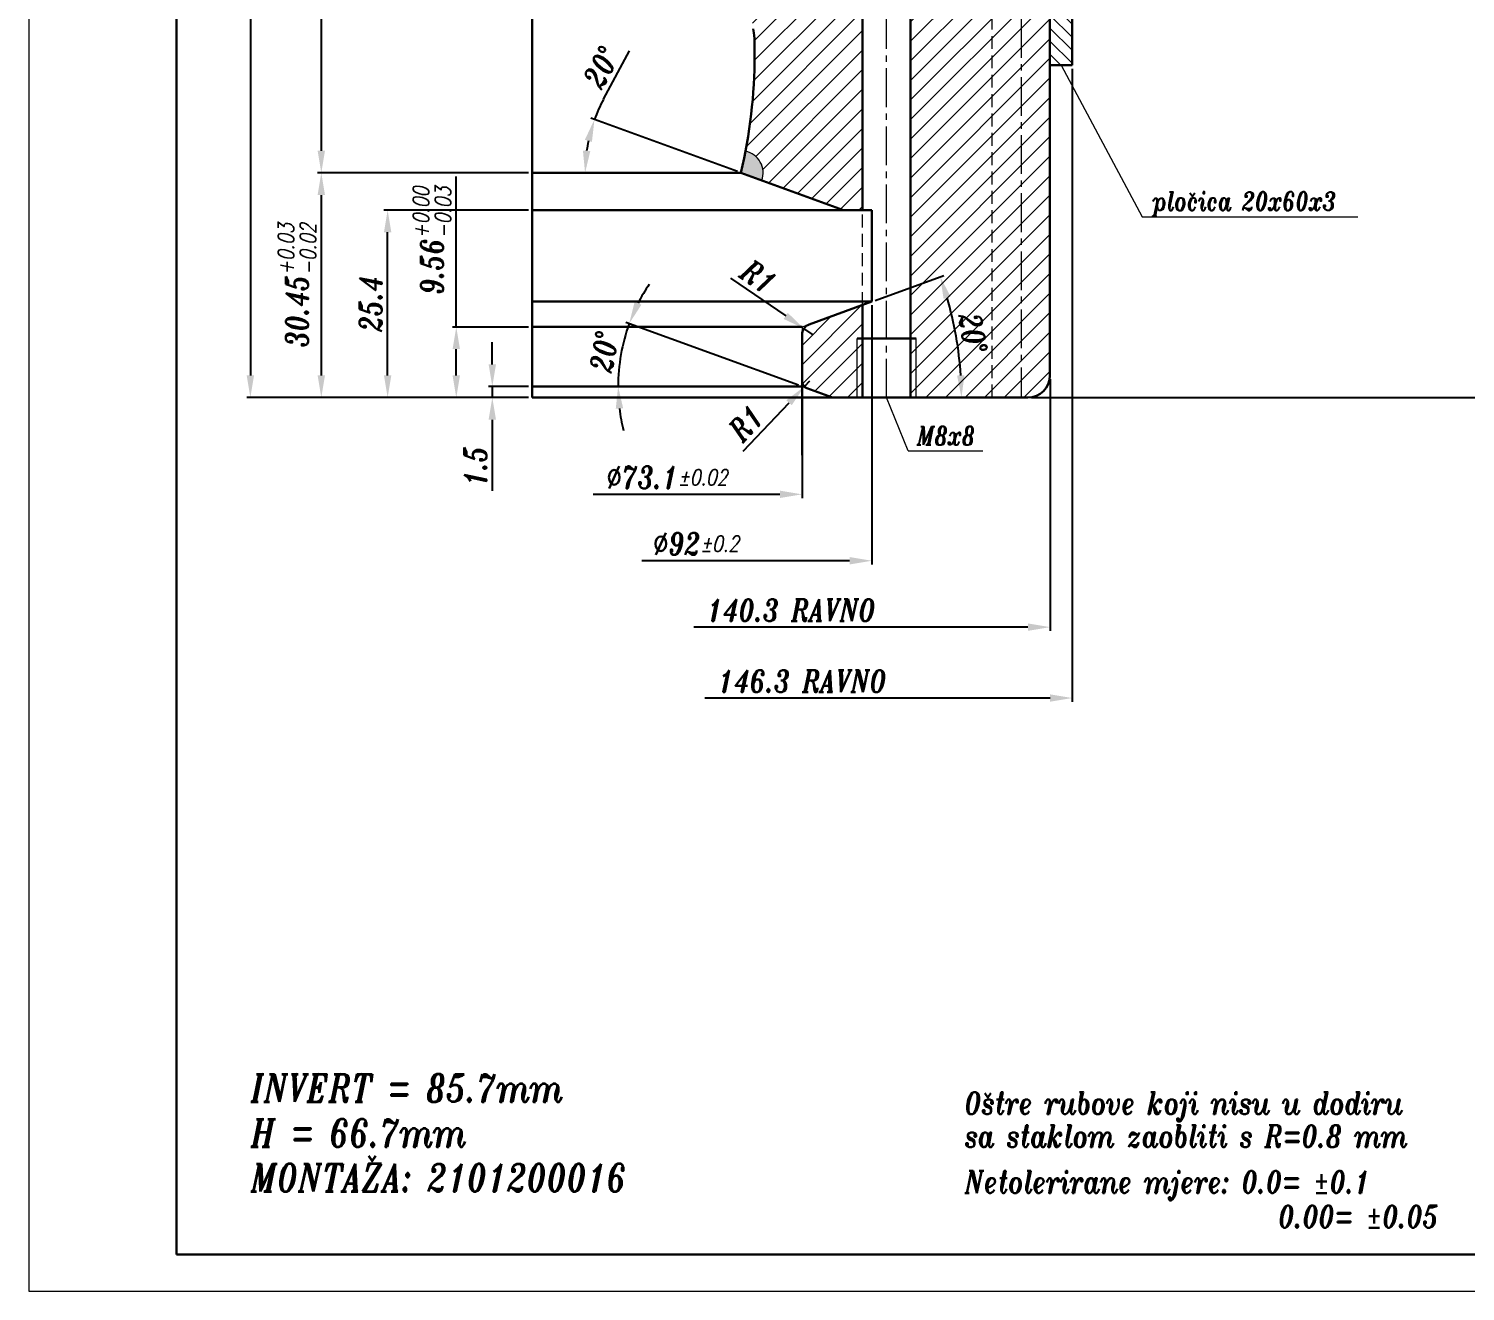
# Model space of a CAD drawing. Extents: x 11 to 588, y -94 to 506.
# Drawn here: x 11.5 to 206.1, y -94.1 to 77 of the extents above; entities that cross this region are included whole.
import ezdxf

# ---------------------------------------------------------------- set-up
doc = ezdxf.new("R2010")
doc.units = 0
doc.header["$LTSCALE"] = 7
doc.header["$MEASUREMENT"] = 0
doc.linetypes.add('CENTER2', pattern=[1.125, 0.75, -0.125, 0.125, -0.125])
doc.linetypes.add('HIDDEN', pattern=[0.375, 0.25, -0.125])
doc.layers.get('0').update_dxf_attribs({"linetype": 'CONTINUOUS', "lineweight": 15})
for name, color, linetype, lineweight in [('1', 1, 'CENTER2', 15), ('2', 2, 'HIDDEN', 15), ('3', 3, 'CONTINUOUS', 30), ('8', 252, 'CONTINUOUS', 15)]:
    doc.layers.add(name, color=color, linetype=linetype, lineweight=lineweight)
doc.styles.add('ITALICT', font='ITALICT.shx', dxfattribs={"width": 0.8, "height": 3})
doc.dimstyles.get("Standard").update_dxf_attribs({"dimtxt": 3, "dimasz": 3, "dimexe": 0.5, "dimexo": 0.5, "dimgap": 0.8, "dimtad": 1, "dimdsep": 46, "dimtxsty": 'ITALICT', "dimcen": 0.09, "dimazin": 2, "dimtfac": 1, "dimtmove": 0, "dimatfit": 3, "dimfxl": 1, "dimtolj": 1, "dimtzin": 0, "dimarcsym": 0})

# ---------------------------------------------------------------- blocks, each defined once
blk = doc.blocks.new('*D28')
at = {"color": 0, "lineweight": -2, "transparency": 16777216}
for p, q in [((74.19, 277.25), (50.64, 277.25)), ((51.14, 274.25), (51.14, 60.45)), ((79.23, 57.45), (50.64, 57.45))]:
    blk.add_line(p, q, dxfattribs=at)
at = {"color": 0, "transparency": 16777216}
for points in [[(50.64, 274.25), (51.64, 274.25), (51.14, 277.25)], [(50.64, 60.45), (51.64, 60.45), (51.14, 57.45)]]:
    blk.add_solid(points, dxfattribs=at)
at = {"color": 0, "transparency": 16777216, "insert": (48.84, 200.85), "char_height": 3, "attachment_point": 5, "rotation": 90, "style": 'ITALICT'}
blk.add_mtext('\\A1;219.8{}{\\H0.71x;\\C3;%%p0.05}', dxfattribs=at)
blk = doc.blocks.new('*D29')
at = {"color": 0, "lineweight": -2, "transparency": 16777216}
for p, q in [((79.23, 57.45), (50.64, 57.45)), ((51.14, 54.45), (51.14, 30)), ((79.23, 27), (50.64, 27))]:
    blk.add_line(p, q, dxfattribs=at)
at = {"color": 0, "transparency": 16777216}
for points in [[(50.64, 54.45), (51.64, 54.45), (51.14, 57.45)], [(50.64, 30), (51.64, 30), (51.14, 27)]]:
    blk.add_solid(points, dxfattribs=at)
at = {"color": 0, "transparency": 16777216, "insert": (47.85, 42.23), "char_height": 3, "attachment_point": 5, "rotation": 90, "style": 'ITALICT'}
blk.add_mtext('\\A1;30.45{}{\\H0.71x;\\C3;\\S+0.03^ -0.02;}', dxfattribs=at)
blk = doc.blocks.new('*D32')
at = {"color": 0, "lineweight": -2, "transparency": 16777216}
for p, q in [((74.31, 31.5), (74.31, 34.5)), ((79.23, 28.5), (73.81, 28.5)), ((74.31, 28.5), (74.31, 27)), ((79.23, 27), (73.81, 27)), ((74.31, 24), (74.31, 14.37))]:
    blk.add_line(p, q, dxfattribs=at)
at = {"color": 0, "transparency": 16777216}
for points in [[(73.81, 31.5), (74.81, 31.5), (74.31, 28.5)], [(73.81, 24), (74.81, 24), (74.31, 27)]]:
    blk.add_solid(points, dxfattribs=at)
at = {"color": 0, "transparency": 16777216, "insert": (72.01, 17.69), "char_height": 3, "attachment_point": 5, "rotation": 90, "style": 'ITALICT'}
blk.add_mtext('\\A1;1.5', dxfattribs=at)
blk = doc.blocks.new('*D33')
at = {"color": 0, "lineweight": -2, "transparency": 16777216}
for p, q in [((69.43, 36.56), (69.43, 56.98)), ((79.23, 36.56), (68.93, 36.56)), ((69.43, 30), (69.43, 33.56)), ((79.23, 27), (68.93, 27))]:
    blk.add_line(p, q, dxfattribs=at)
at = {"color": 0, "transparency": 16777216}
for points in [[(68.93, 33.56), (69.93, 33.56), (69.43, 36.56)], [(68.93, 30), (69.93, 30), (69.43, 27)]]:
    blk.add_solid(points, dxfattribs=at)
at = {"color": 0, "transparency": 16777216, "insert": (66.14, 48.27), "char_height": 3, "attachment_point": 5, "rotation": 90, "style": 'ITALICT'}
blk.add_mtext('\\A1;9.56{}{\\H0.71x;\\C3;\\S+0.00^ -0.03;}', dxfattribs=at)
blk = doc.blocks.new('*D41')
at = {"color": 0, "lineweight": -2, "transparency": 16777216}
for p, q in [((50.64, 277.25), (41.03, 277.25)), ((41.53, 274.25), (41.53, 30)), ((79.23, 27), (41.03, 27))]:
    blk.add_line(p, q, dxfattribs=at)
at = {"color": 0, "transparency": 16777216}
for points in [[(41.03, 274.25), (42.03, 274.25), (41.53, 277.25)], [(41.03, 30), (42.03, 30), (41.53, 27)]]:
    blk.add_solid(points, dxfattribs=at)
at = {"color": 0, "transparency": 16777216, "insert": (38.25, 185.63), "char_height": 3, "attachment_point": 5, "rotation": 90, "style": 'ITALICT'}
blk.add_mtext('\\A1;250.25{}{\\H0.71x;\\C3;\\S+0.08^ -0.07;}', dxfattribs=at)
blk = doc.blocks.new('*D42')
at = {"color": 0, "lineweight": -2, "transparency": 16777216}
for p, q in [((106.6, 43.19), (114.07, 38.06)), ((117.78, 35.51), (116.54, 36.36))]:
    blk.add_line(p, q, dxfattribs=at)
at = {"color": 0, "transparency": 16777216}
blk.add_solid([(114.35, 38.47), (113.78, 37.65), (116.54, 36.36)], dxfattribs=at)
at = {"color": 0, "transparency": 16777216, "insert": (110.4, 43.37), "char_height": 3, "attachment_point": 5, "rotation": 325.498, "style": 'ITALICT'}
blk.add_mtext('\\A1;R1', dxfattribs=at)
blk = doc.blocks.new('*D47')
at = {"color": 0, "lineweight": -2, "transparency": 16777216}
for p, q in [((125.73, 39.5), (125.73, 4.38)), ((122.73, 4.88), (94.59, 4.88))]:
    blk.add_line(p, q, dxfattribs=at)
at = {"color": 0, "transparency": 16777216}
blk.add_solid([(122.73, 5.38), (122.73, 4.38), (125.73, 4.88)], dxfattribs=at)
at = {"color": 0, "transparency": 16777216, "insert": (101.94, 7.18), "char_height": 3, "attachment_point": 5, "style": 'ITALICT'}
blk.add_mtext('\\A1;%%c92{}{\\H0.71x;\\C3;%%p0.2}', dxfattribs=at)
blk = doc.blocks.new('*D48')
at = {"color": 0, "lineweight": -2, "transparency": 16777216}
for p, q in [((116.28, 28), (116.28, 13.38)), ((113.28, 13.88), (87.97, 13.88))]:
    blk.add_line(p, q, dxfattribs=at)
at = {"color": 0, "transparency": 16777216}
blk.add_solid([(113.28, 14.38), (113.28, 13.38), (116.28, 13.88)], dxfattribs=at)
at = {"color": 0, "transparency": 16777216, "insert": (98, 16.18), "char_height": 3, "attachment_point": 5, "style": 'ITALICT'}
blk.add_mtext('\\A1;%%c73.1{}{\\H0.71x;\\C3;%%p0.02}', dxfattribs=at)
blk = doc.blocks.new('*D52')
at = {"color": 0, "lineweight": -2, "transparency": 16777216}
for p, q in [((149.88, 29.5), (149.88, -4.62)), ((146.88, -4.12), (101.6, -4.12))]:
    blk.add_line(p, q, dxfattribs=at)
at = {"color": 0, "transparency": 16777216}
blk.add_solid([(146.88, -3.62), (146.88, -4.62), (149.88, -4.12)], dxfattribs=at)
at = {"color": 0, "transparency": 16777216, "insert": (114.8, -1.82), "char_height": 3, "attachment_point": 5, "style": 'ITALICT'}
blk.add_mtext('\\A1;140.3 RAVNO', dxfattribs=at)
blk = doc.blocks.new('*D53')
at = {"color": 0, "lineweight": -2, "transparency": 16777216}
for p, q in [((152.88, 71.55), (152.88, -14.23)), ((149.88, -13.73), (103.1, -13.73))]:
    blk.add_line(p, q, dxfattribs=at)
at = {"color": 0, "transparency": 16777216}
blk.add_solid([(149.88, -13.23), (149.88, -14.23), (152.88, -13.73)], dxfattribs=at)
at = {"color": 0, "transparency": 16777216, "insert": (116.3, -11.43), "char_height": 3, "attachment_point": 5, "style": 'ITALICT'}
blk.add_mtext('\\A1;146.3 RAVNO', dxfattribs=at)
blk = doc.blocks.new('*D57')
at = {"color": 0, "lineweight": -2, "transparency": 16777216}
blk.add_line((115.81, 28.67), (92.39, 37.19), dxfattribs=at)
for start, end in [(146.1957, 153.0978), (160, 180), (186.9022, 193.8043)]:
    blk.add_arc((116.28, 28.5), 24.92, start, end, dxfattribs=at)
at = {"color": 0, "transparency": 16777216}
for points in [[(94.51, 39.58), (93.6, 39.97), (92.86, 37.02)], [(91.04, 25.48), (92.04, 25.54), (91.36, 28.5)]]:
    blk.add_solid(points, dxfattribs=at)
at = {"color": 0, "transparency": 16777216, "insert": (89.47, 33.23), "char_height": 3, "attachment_point": 5, "rotation": 80, "style": 'ITALICT'}
blk.add_mtext('\\A1;20°', dxfattribs=at)
blk = doc.blocks.new('*D67')
at = {"color": 0, "lineweight": -2, "transparency": 16777216}
for p, q in [((117.28, 29.2), (116.59, 28.48)), ((108.29, 19.73), (114.52, 26.3))]:
    blk.add_line(p, q, dxfattribs=at)
at = {"color": 0, "transparency": 16777216}
blk.add_solid([(114.16, 26.64), (114.88, 25.96), (116.59, 28.48)], dxfattribs=at)
at = {"color": 0, "transparency": 16777216, "insert": (108.7, 23.51), "char_height": 3, "attachment_point": 5, "rotation": 46.4913, "style": 'ITALICT'}
blk.add_mtext('\\A1;R1', dxfattribs=at)
blk = doc.blocks.new('*D91')
at = {"color": 0, "lineweight": -2, "transparency": 16777216}
for p, q in [((150.48, 202), (212.8, 202)), ((212.3, 30), (212.3, 199)), ((147.38, 27), (212.8, 27))]:
    blk.add_line(p, q, dxfattribs=at)
at = {"color": 0, "transparency": 16777216}
for points in [[(211.8, 199), (212.8, 199), (212.3, 202)], [(211.8, 30), (212.8, 30), (212.3, 27)]]:
    blk.add_solid(points, dxfattribs=at)
at = {"color": 0, "transparency": 16777216, "insert": (210, 109.5), "char_height": 3, "attachment_point": 5, "rotation": 90, "style": 'ITALICT'}
blk.add_mtext('\\A1;175', dxfattribs=at)
blk = doc.blocks.new('*D143')
at = {"color": 0, "linetype": 'ByBlock', "lineweight": -2, "transparency": 16777216}
blk.add_line((126.2, 40.17), (135.47, 43.55), dxfattribs=at)
blk.add_arc((90.01, 27), 47.87, 3.591, 16.409, dxfattribs=at)
at = {"color": 0, "transparency": 16777216}
for points in [[(135.46, 40.37), (136.41, 40.68), (135, 43.38)], [(138.29, 30.02), (137.29, 29.98), (137.88, 27)]]:
    blk.add_solid(points, dxfattribs=at)
at = {"color": 0, "transparency": 16777216, "insert": (139.42, 35.71), "char_height": 3, "attachment_point": 5, "rotation": 280, "style": 'ITALICT'}
blk.add_mtext('\\A1;20°', dxfattribs=at)
blk = doc.blocks.new('*D150')
at = {"color": 0, "linetype": 'ByBlock', "lineweight": -2, "transparency": 16777216}
blk.add_arc((127.73, 158.15), 104.54, 91.6443, 98.3557, dxfattribs=at)
at = {"color": 0, "transparency": 16777216}
for points in [[(124.72, 263.15), (124.73, 262.15), (127.73, 262.69)], [(112.61, 261.09), (112.45, 262.08), (109.57, 261.1)]]:
    blk.add_solid(points, dxfattribs=at)
at = {"color": 0, "transparency": 16777216, "insert": (118.41, 264.59), "char_height": 3, "attachment_point": 5, "rotation": 5, "style": 'ITALICT'}
blk.add_mtext('\\A1;10°', dxfattribs=at)
blk = doc.blocks.new('*D152')
at = {"color": 0, "linetype": 'ByBlock', "lineweight": -2, "transparency": 16777216}
for p, q in [((79.23, 52.4), (59.63, 52.4)), ((60.13, 30), (60.13, 49.4)), ((79.23, 27), (59.63, 27))]:
    blk.add_line(p, q, dxfattribs=at)
at = {"color": 0, "transparency": 16777216}
for points in [[(59.63, 49.4), (60.63, 49.4), (60.13, 52.4)], [(59.63, 30), (60.63, 30), (60.13, 27)]]:
    blk.add_solid(points, dxfattribs=at)
at = {"color": 0, "transparency": 16777216, "insert": (57.83, 39.7), "char_height": 3, "attachment_point": 5, "rotation": 90, "style": 'ITALICT'}
blk.add_mtext('\\A1;25.4', dxfattribs=at)
blk = doc.blocks.new('*D155')
at = {"color": 0, "linetype": 'ByBlock', "lineweight": -2, "transparency": 16777216}
for p, q in [((89.37, 67.42), (92.88, 73.97)), ((107.53, 57.62), (87.68, 64.85))]:
    blk.add_line(p, q, dxfattribs=at)
for start, end in [(151.8564, 160), (168.1436, 171.8564)]:
    blk.add_arc((108, 57.45), 21.12, start, end, dxfattribs=at)
at = {"color": 0, "transparency": 16777216}
for points in [[(86.85, 61.93), (87.81, 61.65), (88.15, 64.68)], [(87.59, 60.41), (86.59, 60.48), (86.88, 57.45)]]:
    blk.add_solid(points, dxfattribs=at)
at = {"color": 0, "transparency": 16777216, "insert": (89.1, 71.78), "char_height": 3, "attachment_point": 5, "rotation": 61.8564, "style": 'ITALICT'}
blk.add_mtext('\\A1;20°', dxfattribs=at)

msp = doc.modelspace()

# ---------------------------------------------------------------- hatches: boundary and pattern name
h = msp.add_hatch(color=256)
h.dxf.hatch_style = 1
h.paths.add_polyline_path([(108.0009, 57.4512), (110.82, 56.4251, 0.45590969), (108.6228, 60.386, -0.01069806)])
at = {"layer": '8'}
h = msp.add_hatch(dxfattribs=at)
h.set_pattern_fill('ANSI31', color=256, scale=15)
h.paths.add_polyline_path([(145.9759, 192.2512), (144.6759, 193.5512), (144.6759, 202.0012), (141.9759, 202.0012), (141.9759, 126.5512), (145.9759, 126.5512)])
h.paths.add_polyline_path([(145.9759, 192.2512), (145.9759, 126.5512), (149.8759, 126.5512), (149.8759, 132.1512), (149.9562, 188.2709)])
h.paths.add_polyline_path([(155.7259, 182.5012), (149.9759, 188.2512), (149.9759, 132.1512), (155.7259, 132.1512)])
h.paths.add_polyline_path([(123.7259, 35.0012), (124.4759, 35.0012), (124.4759, 39.5458), (117.2629, 36.9204, 0.31529879), (116.2759, 35.5109), (116.2759, 29.2014, 0.31529879), (116.9339, 28.2617), (120.3971, 27.0012), (123.7259, 27.0012)])
h.paths.add_polyline_path([(124.4759, 35.0012), (123.7259, 35.0012), (123.7259, 27.0012), (124.4759, 27.0012)])
h.paths.add_polyline_path([(131.7259, 35.0012), (130.9759, 35.0012), (130.9759, 27.0012), (131.7259, 27.0012)], flags=17)
h.paths.add_polyline_path([(124.4759, 157.8699), (119.7202, 184.8405), (109.0355, 181.9127, -0.062845), (109.8509, 175.4512), (109.8509, 173.9512, -0.03668739), (109.7435, 172.4896), (109.6583, 171.9128, 0.03668739), (109.5509, 170.4512), (109.5509, 78.4512, 0.03668739), (109.6583, 76.9896), (109.7435, 76.4128, -0.03668739), (109.8509, 74.9512), (109.8509, 73.4512, -0.04689359), (108.6228, 60.386, -0.45590969), (110.82, 56.4251), (121.8756, 52.4012), (124.4759, 52.4012)])
h.paths.add_polyline_path([(116.3828, 203.7679), (99.8639, 201.9033, 0.14060942), (104.1272, 191.7298, -0.09989386), (108.8525, 182.5884), (119.5982, 185.5329)])
h.paths.add_polyline_path([(112.886, 223.5996), (97.8553, 221.9029), (99.791, 202.5995), (116.261, 204.4586)])
h.paths.add_polyline_path([(109.3891, 243.4312), (95.8497, 241.9029), (97.7854, 222.5995), (112.7642, 224.2903)])
h.paths.add_polyline_path([(105.8923, 263.2629), (93.8442, 261.9029), (95.7799, 242.5995), (109.2673, 244.1219)])
h.paths.add_polyline_path([(102.6642, 277.2512), (95.801, 277.2512, -0.45543141), (92.6289, 274.0224), (93.7744, 262.5995), (105.7705, 263.9536), (105.0657, 267.9508), (104.3271, 267.8205)])
h.paths.add_polyline_path([(103.4257, 277.2512), (102.6642, 277.2512), (104.3271, 267.8205), (105.0657, 267.9508)], flags=17)
h.paths.add_polyline_path([(110.8533, 276.8786), (110.2059, 276.2312), (111.4669, 269.0795), (112.2055, 269.2097)])
h.paths.add_polyline_path([(123.7259, 277.2512), (111.2259, 277.2512), (110.8533, 276.8786), (112.2055, 269.2097), (111.4669, 269.0795), (124.4759, 195.3019), (124.4759, 269.2512), (123.7259, 269.2512)])
h.paths.add_polyline_path([(124.4759, 277.2512), (123.7259, 277.2512), (123.7259, 269.2512), (124.4759, 269.2512)], flags=17)
h.paths.add_polyline_path([(131.7259, 277.2512), (130.9759, 277.2512), (130.9759, 269.2512), (131.7259, 269.2512)], flags=17)
h.paths.add_polyline_path([(144.6759, 277.2512), (131.7259, 277.2512), (131.7259, 269.2512), (130.9759, 269.2512), (130.9759, 35.0012), (131.7259, 35.0012), (131.7259, 27.0012), (141.9759, 27.0012), (141.9759, 118.5512), (135.8759, 118.5512), (135.8759, 119.3012), (134.8759, 119.3012), (132.9995, 122.5512), (134.8759, 125.8012), (135.8759, 125.8012), (135.8759, 126.5512), (141.9759, 126.5512), (141.9759, 202.0012), (144.6759, 203.56)])
h.paths.add_polyline_path([(141.9759, 126.5512), (135.8759, 126.5512), (135.8759, 125.8012), (141.9759, 125.8012)], flags=17)
h.paths.add_polyline_path([(141.9759, 119.3012), (135.8759, 119.3012), (135.8759, 118.5512), (141.9759, 118.5512)], flags=17)
h.paths.add_polyline_path([(145.9759, 118.5512), (141.9759, 118.5512), (141.9759, 27.0012), (145.9759, 27.0012)])
h.paths.add_polyline_path([(149.8759, 118.5512), (145.9759, 118.5512), (145.9759, 27.0012), (146.8759, 27.0012, 0.41421356), (149.8759, 30.0012)])
h.paths.add_polyline_path([(145.9759, 119.3012), (141.9759, 119.3012), (141.9759, 118.5512), (145.9759, 118.5512)])
h.paths.add_polyline_path([(149.8759, 119.3012), (145.9759, 119.3012), (145.9759, 118.5512), (149.8759, 118.5512)])
h.paths.add_polyline_path([(115.3017, 262.0548), (121.9192, 262.6337), (121.527, 267.1166), (114.9095, 266.5376)], flags=24)
h.paths.add_polyline_path([(94.9557, 236.3966), (104.1988, 238.0264), (103.4174, 242.4581), (94.1743, 240.8282)], flags=9)
h.paths.add_polyline_path([(109.3597, 218.9288), (111.307, 207.8849), (115.7387, 208.6663), (113.7913, 219.7102)], flags=24)
h.paths.add_polyline_path([(140.523, 108.0446), (145.7945, 108.0446), (145.7945, 112.5446), (140.523, 112.5446)], flags=9)
h.paths.add_polyline_path([(138.378, 113.6733), (143.5351, 113.6733), (143.5351, 118.1733), (138.378, 118.1733)], flags=24)
h.paths.add_polyline_path([(136.5702, 38.9318), (137.8428, 31.7146), (142.2745, 32.496), (141.0019, 39.7133)], flags=24)
h = msp.add_hatch(dxfattribs=at)
h.set_pattern_fill('ANSI31', color=256, scale=10, angle=90)
h.set_pattern_definition([(135, (0, -27.617), (-0.8838835, -0.8838835), [])])
h.paths.add_polyline_path([(152.8759, 132.0512), (149.8759, 132.0512), (149.8759, 127.0512), (152.8759, 127.0512)])
h.paths.add_polyline_path([(152.8759, 118.0512), (149.8759, 118.0512), (149.8759, 72.0512), (152.8759, 72.0512)])

# ---------------------------------------------------------------- linework, layer by layer
for p, q in [((11.4997, 506.465), (11.4997, -94.1371)), ((151.3759, 72.0512), (162.3479, 51.4877)), ((162.3479, 51.4877), (191.5801, 51.4877)), ((123.7259, 27.0012), (123.7259, 35.0012)), ((131.7259, 27.0012), (131.7259, 35.0012)), ((130.676, 19.7906), (127.7259, 27.0012)), ((130.676, 19.7906), (140.7745, 19.7906)), ((11.4997, -94.1371), (431.4997, -94.1371))]:
    msp.add_line(p, q)
msp.add_arc((108.0009, 57.4512), 3, 339.99998, 78.034788)
at = {"layer": '1'}
for p, q in [((127.7259, 27.0012), (127.7259, 277.2512)), ((145.9759, 204.3106), (145.9759, 27.0012))]:
    msp.add_line(p, q, dxfattribs=at)
at = {"layer": '2'}
for p, q in [((141.9759, 202.0012), (141.9759, 27.0012)), ((124.4759, 39.5458), (124.4759, 52.4012)), ((116.2759, 36.5612), (117.2629, 36.9204)), ((116.2759, 36.5612), (116.2759, 35.5109)), ((116.2759, 29.2014), (116.2759, 28.5012)), ((116.2759, 28.5012), (116.9339, 28.2617))]:
    msp.add_line(p, q, dxfattribs=at)
at = {"layer": '3'}
for p, q in [((31.4997, 501.465), (31.4997, -89.1371)), ((79.7259, 277.2512), (79.7259, 27.0012)), ((130.9759, 27.0012), (130.9759, 277.2512)), ((124.4759, 52.4012), (124.4759, 157.8699)), ((149.8759, 132.1512), (149.8759, 30.0012)), ((152.8759, 132.0512), (152.8759, 72.0512)), ((109.7435, 76.4128), (109.6583, 76.9896)), ((109.8509, 73.4512), (109.8509, 74.9512)), ((149.8759, 72.0512), (152.8759, 72.0512)), ((79.7259, 57.4512), (108.0009, 57.4512)), ((108.0009, 57.4512), (121.8756, 52.4012)), ((79.7259, 52.4012), (125.7259, 52.4012)), ((125.7259, 52.4012), (125.7259, 40.0007)), ((125.7259, 40.0007), (79.7259, 40.0007)), ((117.2629, 36.9204), (125.7259, 40.0007)), ((124.4759, 27.0012), (124.4759, 39.5458)), ((79.7259, 36.5612), (116.2759, 36.5612)), ((116.2759, 35.5109), (116.2759, 19.2014)), ((123.7259, 35.0012), (131.7259, 35.0012)), ((116.2759, 28.5012), (79.7259, 28.5012)), ((116.9339, 28.2617), (120.3971, 27.0012)), ((79.7259, 27.0012), (146.8759, 27.0012)), ((31.4997, -89.1371), (426.4997, -89.1371))]:
    msp.add_line(p, q, dxfattribs=at)
for centre, radius, start, end in [((99.8509, 74.9512), 10, 0, 8.404361), ((39.7367, 73.4512), 70.1142, 346.808927, 0), ((117.7759, 35.5109), 1.5, 110, 180), ((117.2759, 29.2014), 1, 180, 250), ((146.8759, 30.0012), 3, 270, 0)]:
    msp.add_arc(centre, radius, start, end, dxfattribs=at)

# ---------------------------------------------------------------- texts
at = {"style": 'ITALICT', "width": 0.8}
for s, height, p in [('pločica 20x60x3', 2.5, (163.7712, 52.3735)), ('M8x8', 2.5, (131.8527, 20.5747)), ('INVERT = 85.7mm', 3.75, (41.5733, -68.4791)), ('Oštre rubove koji nisu u dodiru ', 3, (138.3254, -70.1416)), ('H = 66.7mm', 3.75, (41.5733, -74.5505)), ('sa staklom zaobliti s R=0.8 mm', 3, (138.3254, -74.624)), ('MONTAŽA: 2101200016', 3.75, (41.5733, -80.6219)), ('Netolerirane mjere: 0.0= %%P0.1', 3, (138.3254, -80.8176)), ('0.00= %%P0.05', 3, (180.8271, -85.5184))]:
    msp.add_text(s, height=height, dxfattribs=at).set_placement(p)

# ---------------------------------------------------------------- dimensions: what is measured, and where the dimension line sits
for base, p1, p2, text, override, picture, middle in [((41.5305, 27.0012), (51.1384, 277.2512), (79.7259, 27.0012), '<>{}{\\H0.71x;\\C3;\\S+0.08^ -0.07;}', {"dimtp": 0.08, "dimtm": 0.07}, '*D41', (41.5305, 185.6262)), ((51.1384, 57.4512), (74.6891, 277.2512), (79.7259, 57.4512), '<>{}{\\H0.71x;\\C3;%%p0.05}', {"dimtp": 0.05, "dimtm": 0.05}, '*D28', (51.1384, 200.8512)), ((69.427, 36.5612), (79.7259, 27.0012), (79.7259, 36.5612), '<>{}{\\H0.71x;\\C3;\\S+0.00^ -0.03;}', {"dimtm": 0.03}, '*D33', (69.427, 48.2726))]:
    dim = msp.add_linear_dim(base=base, p1=p1, p2=p2, angle=90, text=text, dimstyle='Standard', override=override)
    dim.commit()
    dim.dimension.update_dxf_attribs({"geometry": picture, "text_midpoint": middle, "dimtype": 160})
for base, line1, line2, picture, middle in [((121.6475, 262.5154), ((127.7259, 27.0012), (127.7259, 277.2512)), ((127.7259, 158.1543), (106.7259, 277.2512)), '*D150', (118.4143, 264.5857)), ((87.0189, 59.9036), ((79.7259, 57.4512), (108.0009, 57.4512)), ((108.0009, 57.4512), (121.8756, 52.4012)), '*D155', (89.0976, 71.7754)), ((137.5609, 32.5591), ((117.2629, 36.9204), (125.7259, 40.0007)), ((79.7259, 27.0012), (146.8759, 27.0012)), '*D143', (139.4224, 35.7139))]:
    dim = msp.add_angular_dim_2l(base=base, line1=line1, line2=line2, dimstyle='Standard', override={"dimarcsym": 1})
    dim.commit()
    dim.dimension.update_dxf_attribs({"geometry": picture, "text_midpoint": middle})
dim = msp.add_linear_dim(base=(212.3002, 202.0012), p1=(146.8759, 27.0012), p2=(149.9759, 202.0012), angle=90, dimstyle='Standard')
dim.commit()
dim.dimension.update_dxf_attribs({"geometry": '*D91', "text_midpoint": (212.3002, 109.5012), "dimtype": 160})
for base, p1, p2, text, override, picture, middle in [((79.7259, -13.7264), (152.8759, 72.0512), (79.7259, 17.0012), '<> RAVNO', {"dimlfac": 2, "dimse2": 1, "dimsd2": 1, "dimtmove": 0}, '*D53', (116.3009, -13.7264)), ((79.7259, 4.8824), (125.7259, 40.0007), (79.7259, 27.0012), '%%c<>{}{\\H0.71x;\\C3;%%p0.2}', {"dimlfac": 2, "dimse2": 1, "dimsd2": 1, "dimtp": 0.2, "dimtm": 0.2, "dimtmove": 0}, '*D47', (101.9445, 4.8824)), ((79.7259, -4.1176), (149.8759, 30.0012), (79.7259, 37.0012), '<> RAVNO', {"dimlfac": 2, "dimse2": 1, "dimsd2": 1, "dimtmove": 0}, '*D52', (114.8009, -4.1176))]:
    dim = msp.add_linear_dim(base=base, p1=p1, p2=p2, text=text, dimstyle='Standard', override=override)
    dim.commit()
    dim.dimension.update_dxf_attribs({"geometry": picture, "text_midpoint": middle, "dimtype": 160})
dim = msp.add_linear_dim(base=(51.1384, 27.0012), p1=(79.7259, 57.4512), p2=(79.7259, 27.0012), angle=90, text='<>{}{\\H0.71x;\\C3;\\S+0.03^ -0.02;}', dimstyle='Standard', override={"dimtp": 0.03, "dimtm": 0.02})
dim.commit()
dim.dimension.update_dxf_attribs({"geometry": '*D29', "text_midpoint": (47.8534, 42.2262)})
dim = msp.add_linear_dim(base=(60.1282, 52.4012), p1=(79.7259, 27.0012), p2=(79.7259, 52.4012), angle=90, dimstyle='Standard', override={"dimarcsym": 1})
dim.commit()
dim.dimension.update_dxf_attribs({"geometry": '*D152', "text_midpoint": (57.8282, 39.7012)})
dim = msp.add_radius_dim(center=(117.7759, 35.5109), mpoint=(116.5397, 36.3605), text='R1', dimstyle='Standard')
dim.commit()
dim.dimension.update_dxf_attribs({"geometry": '*D42', "text_midpoint": (110.402, 43.3701)})
dim = msp.add_angular_dim_2l(base=(92.0291, 34.2478), line1=((116.2759, 28.5012), (79.7259, 28.5012)), line2=((116.2759, 28.5012), (120.3971, 27.0012)), dimstyle='Standard')
dim.commit()
dim.dimension.update_dxf_attribs({"geometry": '*D57', "text_midpoint": (89.471, 33.2276)})
dim = msp.add_linear_dim(base=(74.3079, 27.0012), p1=(79.7259, 28.5012), p2=(79.7259, 27.0012), angle=90, dimstyle='Standard')
dim.commit()
dim.dimension.update_dxf_attribs({"geometry": '*D32', "text_midpoint": (72.0079, 17.6869)})
dim = msp.add_radius_dim(center=(117.2759, 29.2014), mpoint=(116.5874, 28.4761), dimstyle='Standard')
dim.commit()
dim.dimension.update_dxf_attribs({"geometry": '*D67', "text_midpoint": (108.7034, 23.5115)})
dim = msp.add_linear_dim(base=(79.7259, 13.8824), p1=(116.2759, 28.5012), p2=(79.7259, 27.0012), text='%%c<>{}{\\H0.71x;\\C3;%%p0.02}', dimstyle='Standard', override={"dimlfac": 2, "dimse2": 1, "dimsd2": 1, "dimtp": 0.02, "dimtm": 0.02, "dimtmove": 0})
dim.commit()
dim.dimension.update_dxf_attribs({"geometry": '*D48', "text_midpoint": (98.0009, 16.1824)})

doc.saveas('drawing.dxf')
